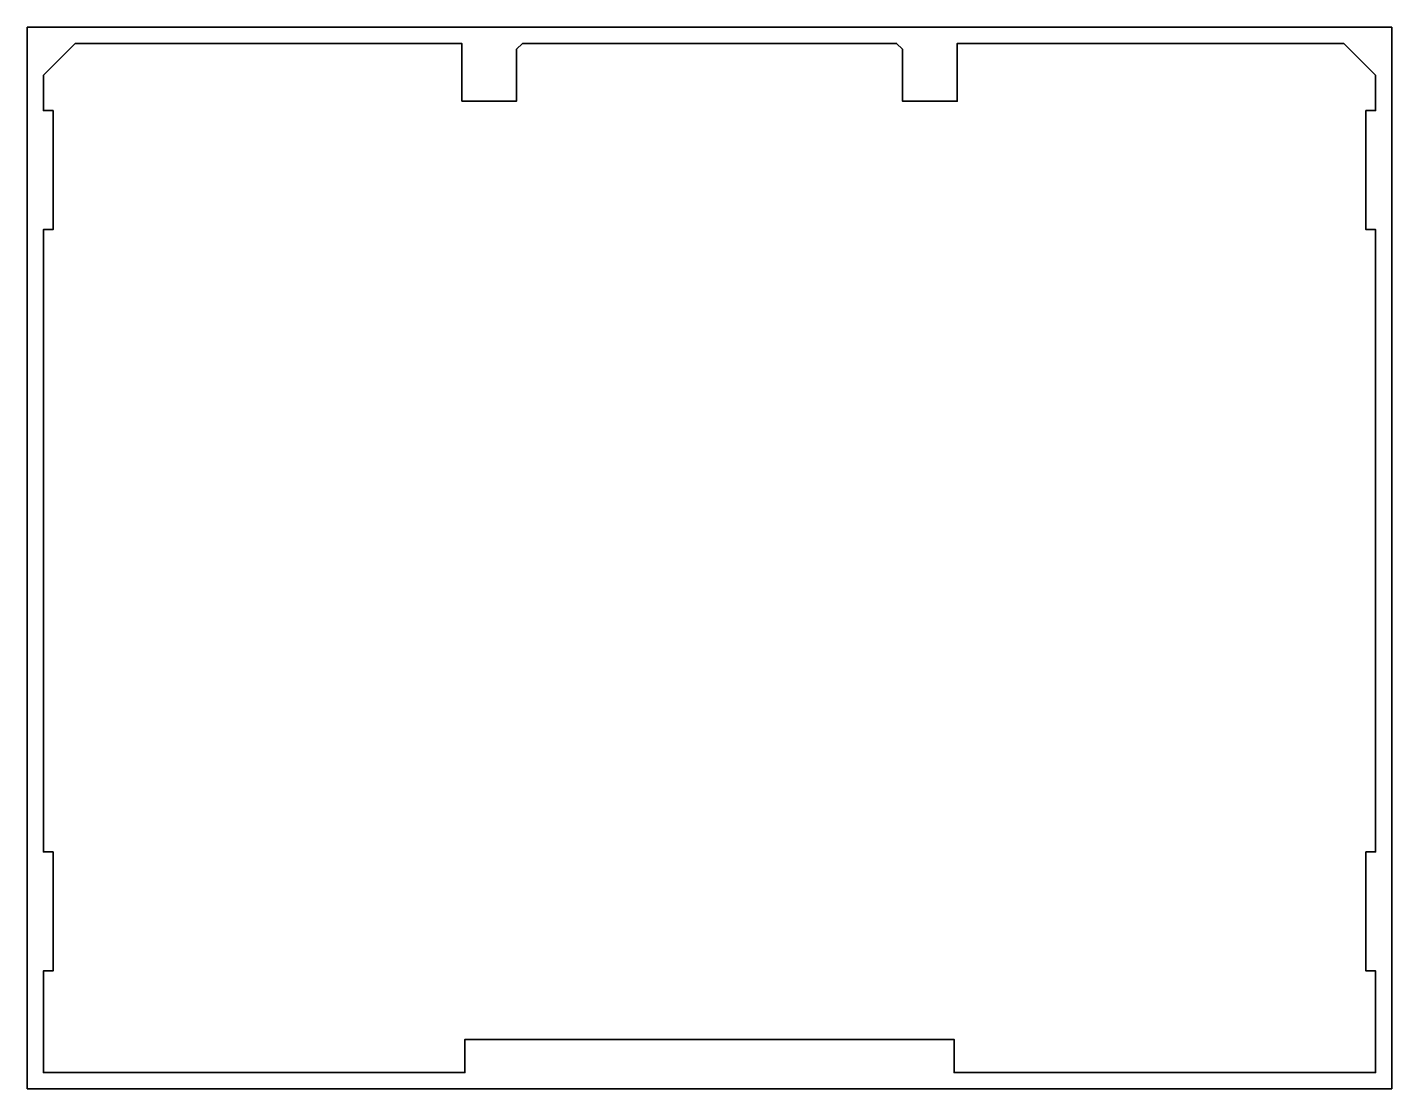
# Model space of a CAD drawing. Header units: millimetres. Extents: x -107 to 317, y -16 to 314.
import ezdxf

# ---------------------------------------------------------------- set-up
doc = ezdxf.new("R2010")
doc.units = ezdxf.units.MM
doc.header["$MEASUREMENT"] = 0
doc.layers.get('0').update_dxf_attribs({"lineweight": 0})
doc.layers.add('Saftey', color=7, linetype='Continuous', lineweight=0)

msp = doc.modelspace()

# ---------------------------------------------------------------- linework, layer by layer
at = {"color": 1, "lineweight": 35, "true_color": 0xff0000}
msp.add_lwpolyline([(28.13, 290.52), (45.13, 290.52), (45.13, 306.67), (47.02, 308.52), (163.28, 308.52), (165.13, 306.67), (165.13, 290.52), (182.13, 290.52), (182.13, 308.52), (302.23, 308.52), (312.13, 298.62), (312.13, 287.62), (309.13, 287.62), (309.13, 250.62), (312.13, 250.62), (312.13, 57.12), (309.13, 57.12), (309.13, 20.12), (312.13, 20.12), (312.13, -11.48), (181.13, -11.48), (181.13, -1.13), (29.13, -1.13), (29.13, -11.48), (-101.87, -11.48), (-101.87, 20.12), (-98.87, 20.12), (-98.87, 57.12), (-101.87, 57.12), (-101.87, 250.62), (-98.87, 250.62), (-98.87, 287.62), (-101.87, 287.62), (-101.87, 298.62), (-91.97, 308.52), (28.13, 308.52)], close=True, dxfattribs=at)
at = {"layer": 'Saftey', "color": 1, "lineweight": 35, "true_color": 0xff0000}
msp.add_lwpolyline([(317.13, -16.48), (-106.87, -16.48), (-106.87, 313.52), (317.13, 313.52)], close=True, dxfattribs=at)

doc.saveas('drawing.dxf')
